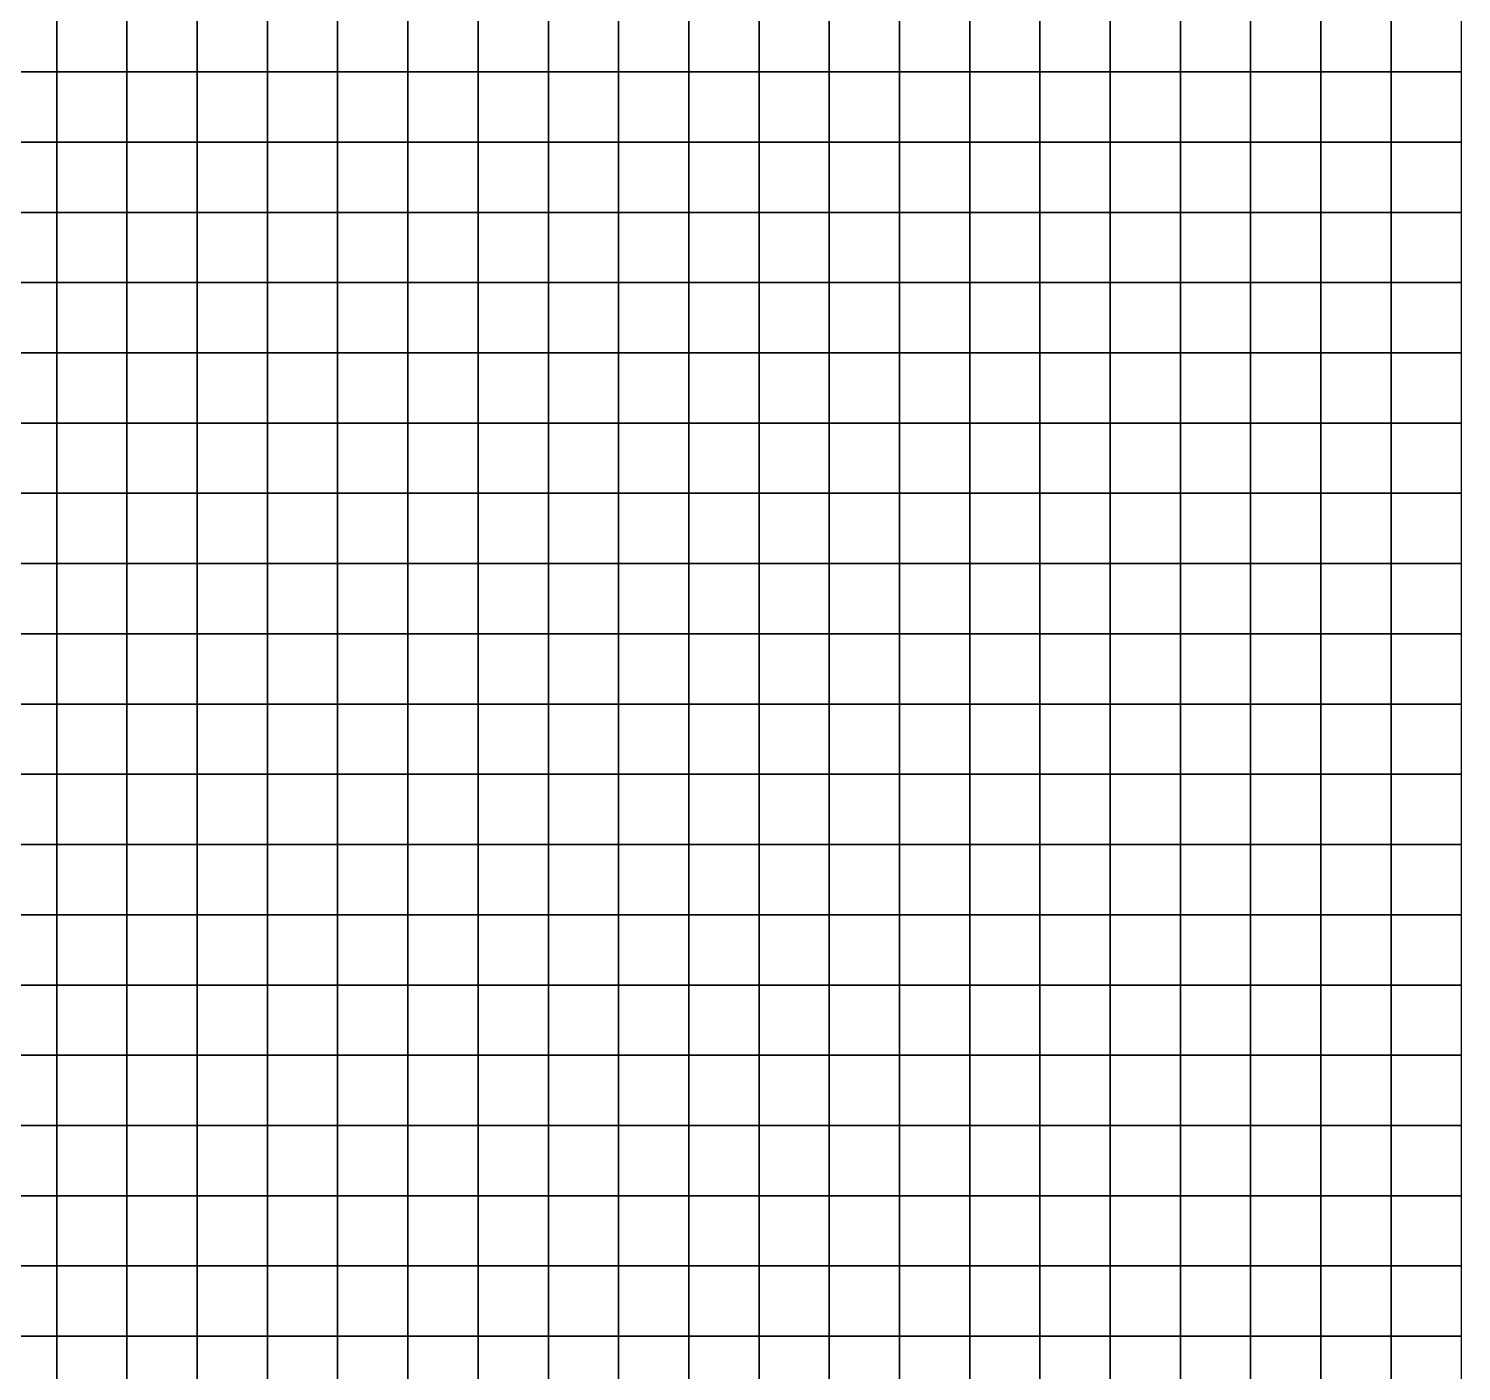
# Model space of a CAD drawing. Header units: metres. Extents: x 100 to 500, y 0 to 760.
# Drawn here: x 296 to 500, y 375 to 566.1 of the extents above; entities that cross this region are included whole.
import ezdxf

# ---------------------------------------------------------------- set-up
doc = ezdxf.new("R2010")
doc.units = ezdxf.units.M

msp = doc.modelspace()

# ---------------------------------------------------------------- linework, layer by layer
at = {"layer": 'C1'}
for points in [[(290, 560, -87.7), (300, 560, -89.96), (300, 570, -91.06), (290, 570, -88.74)], [(300, 560, -89.96), (310, 560, -91.69), (310, 570, -92.74), (300, 570, -91.06)], [(310, 560, -91.69), (320, 560, -92.87), (320, 570, -93.76), (310, 570, -92.74)], [(320, 560, -92.87), (330, 560, -93.44), (330, 570, -94.12), (320, 570, -93.76)], [(330, 560, -93.44), (340, 560, -93.95), (340, 570, -94.53), (330, 570, -94.12)], [(340, 560, -93.95), (350, 560, -94.47), (350, 570, -95.05), (340, 570, -94.53)], [(350, 560, -94.47), (360, 560, -95.05), (360, 570, -95.66), (350, 570, -95.05)], [(360, 560, -95.05), (370, 560, -95.62), (370, 570, -96.24), (360, 570, -95.66)], [(370, 560, -95.62), (380, 560, -96.1), (380, 570, -96.68), (370, 570, -96.24)], [(380, 560, -96.1), (390, 560, -96.37), (390, 570, -96.9), (380, 570, -96.68)], [(390, 560, -96.37), (400, 560, -96.47), (400, 570, -96.95), (390, 570, -96.9)], [(400, 560, -96.47), (410, 560, -96.43), (410, 570, -96.96), (400, 570, -96.95)], [(410, 560, -96.43), (420, 560, -96.43), (420, 570, -97.09), (410, 570, -96.96)], [(420, 560, -96.43), (430, 560, -96.59), (430, 570, -97.45), (420, 570, -97.09)], [(430, 560, -96.59), (440, 560, -97.02), (440, 570, -98.01), (430, 570, -97.45)], [(440, 560, -97.02), (450, 560, -97.6), (450, 570, -98.63), (440, 570, -98.01)], [(450, 560, -97.6), (460, 560, -98.22), (460, 570, -99.26), (450, 570, -98.63)], [(460, 560, -98.22), (470, 560, -98.84), (470, 570, -99.88), (460, 570, -99.26)], [(470, 560, -98.84), (480, 560, -99.47), (480, 570, -100.51), (470, 570, -99.88)], [(480, 560, -99.47), (490, 560, -99.97), (490, 570, -101.01), (480, 570, -100.51)], [(490, 560, -99.97), (500, 560, -100.34), (500, 570, -101.38), (490, 570, -101.01)], [(290, 550, -86.32), (300, 550, -88.51), (300, 560, -89.96), (290, 560, -87.7)], [(300, 550, -88.51), (310, 550, -90.27), (310, 560, -91.69), (300, 560, -89.96)], [(310, 550, -90.27), (320, 550, -91.58), (320, 560, -92.87), (310, 560, -91.69)], [(320, 550, -91.58), (330, 550, -92.42), (330, 560, -93.44), (320, 560, -92.87)], [(330, 550, -92.42), (340, 550, -93.15), (340, 560, -93.95), (330, 560, -93.44)], [(340, 550, -93.15), (350, 550, -93.78), (350, 560, -94.47), (340, 560, -93.95)], [(350, 550, -93.78), (360, 550, -94.41), (360, 560, -95.05), (350, 560, -94.47)], [(360, 550, -94.41), (370, 550, -95.01), (370, 560, -95.62), (360, 560, -95.05)], [(370, 550, -95.01), (380, 550, -95.52), (380, 560, -96.1), (370, 560, -95.62)], [(380, 550, -95.52), (390, 550, -95.85), (390, 560, -96.37), (380, 560, -96.1)], [(390, 550, -95.85), (400, 550, -96), (400, 560, -96.47), (390, 560, -96.37)], [(400, 550, -96), (410, 550, -95.95), (410, 560, -96.43), (400, 560, -96.47)], [(410, 550, -95.95), (420, 550, -95.86), (420, 560, -96.43), (410, 560, -96.43)], [(420, 550, -95.86), (430, 550, -95.87), (430, 560, -96.59), (420, 560, -96.43)], [(430, 550, -95.87), (440, 550, -96.12), (440, 560, -97.02), (430, 560, -96.59)], [(440, 550, -96.12), (450, 550, -96.59), (450, 560, -97.6), (440, 560, -97.02)], [(450, 550, -96.59), (460, 550, -97.18), (460, 560, -98.22), (450, 560, -97.6)], [(460, 550, -97.18), (470, 550, -97.81), (470, 560, -98.84), (460, 560, -98.22)], [(470, 550, -97.81), (480, 550, -98.43), (480, 560, -99.47), (470, 560, -98.84)], [(480, 550, -98.43), (490, 550, -98.93), (490, 560, -99.97), (480, 560, -99.47)], [(490, 550, -98.93), (500, 550, -99.3), (500, 560, -100.34), (490, 560, -99.97)], [(290, 540, -84.71), (300, 540, -86.8), (300, 550, -88.51), (290, 550, -86.32)], [(300, 540, -86.8), (310, 540, -88.56), (310, 550, -90.27), (300, 550, -88.51)], [(310, 540, -88.56), (320, 540, -89.96), (320, 550, -91.58), (310, 550, -90.27)], [(320, 540, -89.96), (330, 540, -90.98), (330, 550, -92.42), (320, 550, -91.58)], [(330, 540, -90.98), (340, 540, -91.98), (340, 550, -93.15), (330, 550, -92.42)], [(340, 540, -91.98), (350, 540, -92.84), (350, 550, -93.78), (340, 550, -93.15)], [(350, 540, -92.84), (360, 540, -93.6), (360, 550, -94.41), (350, 550, -93.78)], [(360, 540, -93.6), (370, 540, -94.3), (370, 550, -95.01), (360, 550, -94.41)], [(370, 540, -94.3), (380, 540, -94.9), (380, 550, -95.52), (370, 550, -95.01)], [(380, 540, -94.9), (390, 540, -95.33), (390, 550, -95.85), (380, 550, -95.52)], [(390, 540, -95.33), (400, 540, -95.54), (400, 550, -96), (390, 550, -95.85)], [(400, 540, -95.54), (410, 540, -95.55), (410, 550, -95.95), (400, 550, -96)], [(410, 540, -95.55), (420, 540, -95.39), (420, 550, -95.86), (410, 550, -95.95)], [(420, 540, -95.39), (430, 540, -95.27), (430, 550, -95.87), (420, 550, -95.86)], [(430, 540, -95.27), (440, 540, -95.32), (440, 550, -96.12), (430, 550, -95.87)], [(440, 540, -95.32), (450, 540, -95.63), (450, 550, -96.59), (440, 550, -96.12)], [(450, 540, -95.63), (460, 540, -96.14), (460, 550, -97.18), (450, 550, -96.59)], [(460, 540, -96.14), (470, 540, -96.77), (470, 550, -97.81), (460, 550, -97.18)], [(470, 540, -96.77), (480, 540, -97.39), (480, 550, -98.43), (470, 550, -97.81)], [(480, 540, -97.39), (490, 540, -97.89), (490, 550, -98.93), (480, 550, -98.43)], [(490, 540, -97.89), (500, 540, -98.27), (500, 550, -99.3), (490, 550, -98.93)], [(290, 530, -83.14), (300, 530, -85.1), (300, 540, -86.8), (290, 540, -84.71)], [(300, 530, -85.1), (310, 530, -86.77), (310, 540, -88.56), (300, 540, -86.8)], [(310, 530, -86.77), (320, 530, -88.17), (320, 540, -89.96), (310, 540, -88.56)], [(320, 530, -88.17), (330, 530, -89.27), (330, 540, -90.98), (320, 540, -89.96)], [(330, 530, -89.27), (340, 530, -90.43), (340, 540, -91.98), (330, 540, -90.98)], [(340, 530, -90.43), (350, 530, -91.55), (350, 540, -92.84), (340, 540, -91.98)], [(350, 530, -91.55), (360, 530, -92.54), (360, 540, -93.6), (350, 540, -92.84)], [(360, 530, -92.54), (370, 530, -93.42), (370, 540, -94.3), (360, 540, -93.6)], [(370, 530, -93.42), (380, 530, -94.18), (380, 540, -94.9), (370, 540, -94.3)], [(380, 530, -94.18), (390, 530, -94.75), (390, 540, -95.33), (380, 540, -94.9)], [(390, 530, -94.75), (400, 530, -95.11), (400, 540, -95.54), (390, 540, -95.33)], [(400, 530, -95.11), (410, 530, -95.2), (410, 540, -95.55), (400, 540, -95.54)], [(410, 530, -95.2), (420, 530, -95.05), (420, 540, -95.39), (410, 540, -95.55)], [(420, 530, -95.05), (430, 530, -94.82), (430, 540, -95.27), (420, 540, -95.39)], [(430, 530, -94.82), (440, 530, -94.71), (440, 540, -95.32), (430, 540, -95.27)], [(440, 530, -94.71), (450, 530, -94.8), (450, 540, -95.63), (440, 540, -95.32)], [(450, 530, -94.8), (460, 530, -95.17), (460, 540, -96.14), (450, 540, -95.63)], [(460, 530, -95.17), (470, 530, -95.73), (470, 540, -96.77), (460, 540, -96.14)], [(470, 530, -95.73), (480, 530, -96.35), (480, 540, -97.39), (470, 540, -96.77)], [(480, 530, -96.35), (490, 530, -96.85), (490, 540, -97.89), (480, 540, -97.39)], [(490, 530, -96.85), (500, 530, -97.23), (500, 540, -98.27), (490, 540, -97.89)], [(290, 520, -81.55), (300, 520, -83.41), (300, 530, -85.1), (290, 530, -83.14)], [(300, 520, -83.41), (310, 520, -84.96), (310, 530, -86.77), (300, 530, -85.1)], [(310, 520, -84.96), (320, 520, -86.27), (320, 530, -88.17), (310, 530, -86.77)], [(320, 520, -86.27), (330, 520, -87.38), (330, 530, -89.27), (320, 530, -88.17)], [(330, 520, -87.38), (340, 520, -88.61), (340, 530, -90.43), (330, 530, -89.27)], [(340, 520, -88.61), (350, 520, -89.89), (350, 530, -91.55), (340, 530, -90.43)], [(350, 520, -89.89), (360, 520, -91.12), (360, 530, -92.54), (350, 530, -91.55)], [(360, 520, -91.12), (370, 520, -92.22), (370, 530, -93.42), (360, 530, -92.54)], [(370, 520, -92.22), (380, 520, -93.2), (380, 530, -94.18), (370, 530, -93.42)], [(380, 520, -93.2), (390, 520, -93.99), (390, 530, -94.75), (380, 530, -94.18)], [(390, 520, -93.99), (400, 520, -94.54), (400, 530, -95.11), (390, 530, -94.75)], [(400, 520, -94.54), (410, 520, -94.79), (410, 530, -95.2), (400, 530, -95.11)], [(410, 520, -94.79), (420, 520, -94.74), (420, 530, -95.05), (410, 530, -95.2)], [(420, 520, -94.74), (430, 520, -94.48), (430, 530, -94.82), (420, 530, -95.05)], [(430, 520, -94.48), (440, 520, -94.23), (440, 530, -94.71), (430, 530, -94.82)], [(440, 520, -94.23), (450, 520, -94.13), (450, 530, -94.8), (440, 530, -94.71)], [(450, 520, -94.13), (460, 520, -94.3), (460, 530, -95.17), (450, 530, -94.8)], [(460, 520, -94.3), (470, 520, -94.74), (470, 530, -95.73), (460, 530, -95.17)], [(470, 520, -94.74), (480, 520, -95.32), (480, 530, -96.35), (470, 530, -95.73)], [(480, 520, -95.32), (490, 520, -95.81), (490, 530, -96.85), (480, 530, -96.35)], [(490, 520, -95.81), (500, 520, -96.19), (500, 530, -97.23), (490, 530, -96.85)], [(290, 510, -80.05), (300, 510, -81.82), (300, 520, -83.41), (290, 520, -81.55)], [(300, 510, -81.82), (310, 510, -83.26), (310, 520, -84.96), (300, 520, -83.41)], [(310, 510, -83.26), (320, 510, -84.45), (320, 520, -86.27), (310, 520, -84.96)], [(320, 510, -84.45), (330, 510, -85.45), (330, 520, -87.38), (320, 520, -86.27)], [(330, 510, -85.45), (340, 510, -86.64), (340, 520, -88.61), (330, 520, -87.38)], [(340, 510, -86.64), (350, 510, -87.97), (350, 520, -89.89), (340, 520, -88.61)], [(350, 510, -87.97), (360, 510, -89.35), (360, 520, -91.12), (350, 520, -89.89)], [(360, 510, -89.35), (370, 510, -90.68), (370, 520, -92.22), (360, 520, -91.12)], [(370, 510, -90.68), (380, 510, -91.86), (380, 520, -93.2), (370, 520, -92.22)], [(380, 510, -91.86), (390, 510, -92.91), (390, 520, -93.99), (380, 520, -93.2)], [(390, 510, -92.91), (400, 510, -93.73), (400, 520, -94.54), (390, 520, -93.99)], [(400, 510, -93.73), (410, 510, -94.22), (410, 520, -94.79), (400, 520, -94.54)], [(410, 510, -94.22), (420, 510, -94.35), (420, 520, -94.74), (410, 520, -94.79)], [(420, 510, -94.35), (430, 510, -94.21), (430, 520, -94.48), (420, 520, -94.74)], [(430, 510, -94.21), (440, 510, -93.89), (440, 520, -94.23), (430, 520, -94.48)], [(440, 510, -93.89), (450, 510, -93.62), (450, 520, -94.13), (440, 520, -94.23)], [(450, 510, -93.62), (460, 510, -93.57), (460, 520, -94.3), (450, 520, -94.13)], [(460, 510, -93.57), (470, 510, -93.83), (470, 520, -94.74), (460, 520, -94.3)], [(470, 510, -93.83), (480, 510, -94.3), (480, 520, -95.32), (470, 520, -94.74)], [(480, 510, -94.3), (490, 510, -94.78), (490, 520, -95.81), (480, 520, -95.32)], [(490, 510, -94.78), (500, 510, -95.15), (500, 520, -96.19), (490, 520, -95.81)], [(290, 500, -78.66), (300, 500, -80.36), (300, 510, -81.82), (290, 510, -80.05)], [(300, 500, -80.36), (310, 500, -81.72), (310, 510, -83.26), (300, 510, -81.82)], [(310, 500, -81.72), (320, 500, -82.8), (320, 510, -84.45), (310, 510, -83.26)], [(320, 500, -82.8), (330, 500, -83.66), (330, 510, -85.45), (320, 510, -84.45)], [(330, 500, -83.66), (340, 500, -84.71), (340, 510, -86.64), (330, 510, -85.45)], [(340, 500, -84.71), (350, 500, -85.97), (350, 510, -87.97), (340, 510, -86.64)], [(350, 500, -85.97), (360, 500, -87.38), (360, 510, -89.35), (350, 510, -87.97)], [(360, 500, -87.38), (370, 500, -88.84), (370, 510, -90.68), (360, 510, -89.35)], [(370, 500, -88.84), (380, 500, -90.22), (380, 510, -91.86), (370, 510, -90.68)], [(380, 500, -90.22), (390, 500, -91.49), (390, 510, -92.91), (380, 510, -91.86)], [(390, 500, -91.49), (400, 500, -92.6), (400, 510, -93.73), (390, 510, -92.91)], [(400, 500, -92.6), (410, 500, -93.42), (410, 510, -94.22), (400, 510, -93.73)], [(410, 500, -93.42), (420, 500, -93.83), (420, 510, -94.35), (410, 510, -94.22)], [(420, 500, -93.83), (430, 500, -93.88), (430, 510, -94.21), (420, 510, -94.35)], [(430, 500, -93.88), (440, 500, -93.65), (440, 510, -93.89), (430, 510, -94.21)], [(440, 500, -93.65), (450, 500, -93.27), (450, 510, -93.62), (440, 510, -93.89)], [(450, 500, -93.27), (460, 500, -93.01), (460, 510, -93.57), (450, 510, -93.62)], [(460, 500, -93.01), (470, 500, -93.03), (470, 510, -93.83), (460, 510, -93.57)], [(470, 500, -93.03), (480, 500, -93.35), (480, 510, -94.3), (470, 510, -93.83)], [(480, 500, -93.35), (490, 500, -93.74), (490, 510, -94.78), (480, 510, -94.3)], [(490, 500, -93.74), (500, 500, -94.11), (500, 510, -95.15), (490, 510, -94.78)], [(290, 490, -77.31), (300, 490, -78.98), (300, 500, -80.36), (290, 500, -78.66)], [(300, 490, -78.98), (310, 490, -80.3), (310, 500, -81.72), (300, 500, -80.36)], [(310, 490, -80.3), (320, 490, -81.3), (320, 500, -82.8), (310, 500, -81.72)], [(320, 490, -81.3), (330, 490, -82.04), (330, 500, -83.66), (320, 500, -82.8)], [(330, 490, -82.04), (340, 490, -82.97), (340, 500, -84.71), (330, 500, -83.66)], [(340, 490, -82.97), (350, 490, -84.11), (350, 500, -85.97), (340, 500, -84.71)], [(350, 490, -84.11), (360, 490, -85.44), (360, 500, -87.38), (350, 500, -85.97)], [(360, 490, -85.44), (370, 490, -86.93), (370, 500, -88.84), (360, 500, -87.38)], [(370, 490, -86.93), (380, 490, -88.45), (380, 500, -90.22), (370, 500, -88.84)], [(380, 490, -88.45), (390, 490, -89.85), (390, 500, -91.49), (380, 500, -90.22)], [(390, 490, -89.85), (400, 490, -91.16), (400, 500, -92.6), (390, 500, -91.49)], [(400, 490, -91.16), (410, 490, -92.27), (410, 500, -93.42), (400, 500, -92.6)], [(410, 490, -92.27), (420, 490, -93.04), (420, 500, -93.83), (410, 500, -93.42)], [(420, 490, -93.04), (430, 490, -93.36), (430, 500, -93.88), (420, 500, -93.83)], [(430, 490, -93.36), (440, 490, -93.33), (440, 500, -93.65), (430, 500, -93.88)], [(440, 490, -93.33), (450, 490, -93.01), (450, 500, -93.27), (440, 500, -93.65)], [(450, 490, -93.01), (460, 490, -92.63), (460, 500, -93.01), (450, 500, -93.27)], [(460, 490, -92.63), (470, 490, -92.41), (470, 500, -93.03), (460, 500, -93.01)], [(470, 490, -92.41), (480, 490, -92.51), (480, 500, -93.35), (470, 500, -93.03)], [(480, 490, -92.51), (490, 490, -92.76), (490, 500, -93.74), (480, 500, -93.35)], [(490, 490, -92.76), (500, 490, -93.07), (500, 500, -94.11), (490, 500, -93.74)], [(290, 480, -75.95), (300, 480, -77.64), (300, 490, -78.98), (290, 490, -77.31)], [(300, 480, -77.64), (310, 480, -78.94), (310, 490, -80.3), (300, 490, -78.98)], [(310, 480, -78.94), (320, 480, -79.88), (320, 490, -81.3), (310, 490, -80.3)], [(320, 480, -79.88), (330, 480, -80.49), (330, 490, -82.04), (320, 490, -81.3)], [(330, 480, -80.49), (340, 480, -81.31), (340, 490, -82.97), (330, 490, -82.04)], [(340, 480, -81.31), (350, 480, -82.34), (350, 490, -84.11), (340, 490, -82.97)], [(350, 480, -82.34), (360, 480, -83.58), (360, 490, -85.44), (350, 490, -84.11)], [(360, 480, -83.58), (370, 480, -85.02), (370, 490, -86.93), (360, 490, -85.44)], [(370, 480, -85.02), (380, 480, -86.6), (380, 490, -88.45), (370, 490, -86.93)], [(380, 480, -86.6), (390, 480, -88.12), (390, 490, -89.85), (380, 490, -88.45)], [(390, 480, -88.12), (400, 480, -89.55), (400, 490, -91.16), (390, 490, -89.85)], [(400, 480, -89.55), (410, 480, -90.9), (410, 490, -92.27), (400, 490, -91.16)], [(410, 480, -90.9), (420, 480, -92.01), (420, 490, -93.04), (410, 490, -92.27)], [(420, 480, -92.01), (430, 480, -92.7), (430, 490, -93.36), (420, 490, -93.04)], [(430, 480, -92.7), (440, 480, -92.92), (440, 490, -93.33), (430, 490, -93.36)], [(440, 480, -92.92), (450, 480, -92.78), (450, 490, -93.01), (440, 490, -93.33)], [(450, 480, -92.78), (460, 480, -92.39), (460, 490, -92.63), (450, 490, -93.01)], [(460, 480, -92.39), (470, 480, -92), (470, 490, -92.41), (460, 490, -92.63)], [(470, 480, -92), (480, 480, -91.83), (480, 490, -92.51), (470, 490, -92.41)], [(480, 480, -91.83), (490, 480, -91.89), (490, 490, -92.76), (480, 490, -92.51)], [(490, 480, -91.89), (500, 480, -92.08), (500, 490, -93.07), (490, 490, -92.76)], [(290, 470, -74.69), (300, 470, -76.4), (300, 480, -77.64), (290, 480, -75.95)], [(300, 470, -76.4), (310, 470, -77.69), (310, 480, -78.94), (300, 480, -77.64)], [(310, 470, -77.69), (320, 470, -78.56), (320, 480, -79.88), (310, 480, -78.94)], [(320, 470, -78.56), (330, 470, -79.03), (330, 480, -80.49), (320, 480, -79.88)], [(330, 470, -79.03), (340, 470, -79.73), (340, 480, -81.31), (330, 480, -80.49)], [(340, 470, -79.73), (350, 470, -80.67), (350, 480, -82.34), (340, 480, -81.31)], [(350, 470, -80.67), (360, 470, -81.84), (360, 480, -83.58), (350, 480, -82.34)], [(360, 470, -81.84), (370, 470, -83.24), (370, 480, -85.02), (360, 480, -83.58)], [(370, 470, -83.24), (380, 470, -84.84), (380, 480, -86.6), (370, 480, -85.02)], [(380, 470, -84.84), (390, 470, -86.44), (390, 480, -88.12), (380, 480, -86.6)], [(390, 470, -86.44), (400, 470, -88.01), (400, 480, -89.55), (390, 480, -88.12)], [(400, 470, -88.01), (410, 470, -89.52), (410, 480, -90.9), (400, 480, -89.55)], [(410, 470, -89.52), (420, 470, -90.91), (420, 480, -92.01), (410, 480, -90.9)], [(420, 470, -90.91), (430, 470, -92), (430, 480, -92.7), (420, 480, -92.01)], [(430, 470, -92), (440, 470, -92.54), (440, 480, -92.92), (430, 480, -92.7)], [(440, 470, -92.54), (450, 470, -92.58), (450, 480, -92.78), (440, 480, -92.92)], [(450, 470, -92.58), (460, 470, -92.27), (460, 480, -92.39), (450, 480, -92.78)], [(460, 470, -92.27), (470, 470, -91.76), (470, 480, -92), (460, 480, -92.39)], [(470, 470, -91.76), (480, 470, -91.33), (480, 480, -91.83), (470, 480, -92)], [(480, 470, -91.33), (490, 470, -91.14), (490, 480, -91.89), (480, 480, -91.83)], [(490, 470, -91.14), (500, 470, -91.16), (500, 480, -92.08), (490, 480, -91.89)], [(290, 460, -73.4), (300, 460, -75.15), (300, 470, -76.4), (290, 470, -74.69)], [(300, 460, -75.15), (310, 460, -76.43), (310, 470, -77.69), (300, 470, -76.4)], [(310, 460, -76.43), (320, 460, -77.23), (320, 470, -78.56), (310, 470, -77.69)], [(320, 460, -77.23), (330, 460, -77.56), (330, 470, -79.03), (320, 470, -78.56)], [(330, 460, -77.56), (340, 460, -78.16), (340, 470, -79.73), (330, 470, -79.03)], [(340, 460, -78.16), (350, 460, -79.03), (350, 470, -80.67), (340, 470, -79.73)], [(350, 460, -79.03), (360, 460, -80.17), (360, 470, -81.84), (350, 470, -80.67)], [(360, 460, -80.17), (370, 460, -81.58), (370, 470, -83.24), (360, 470, -81.84)], [(370, 460, -81.58), (380, 460, -83.25), (380, 470, -84.84), (370, 470, -83.24)], [(380, 460, -83.25), (390, 460, -84.91), (390, 470, -86.44), (380, 470, -84.84)], [(390, 460, -84.91), (400, 460, -86.56), (400, 470, -88.01), (390, 470, -86.44)], [(400, 460, -86.56), (410, 460, -88.21), (410, 470, -89.52), (400, 470, -88.01)], [(410, 460, -88.21), (420, 460, -89.82), (420, 470, -90.91), (410, 470, -89.52)], [(420, 460, -89.82), (430, 460, -91.23), (430, 470, -92), (420, 470, -90.91)], [(430, 460, -91.23), (440, 460, -92.09), (440, 470, -92.54), (430, 470, -92)], [(440, 460, -92.09), (450, 460, -92.36), (450, 470, -92.58), (440, 470, -92.54)], [(450, 460, -92.36), (460, 460, -92.17), (460, 470, -92.27), (450, 470, -92.58)], [(460, 460, -92.17), (470, 460, -91.61), (470, 470, -91.76), (460, 470, -92.27)], [(470, 460, -91.61), (480, 460, -90.95), (480, 470, -91.33), (470, 470, -91.76)], [(480, 460, -90.95), (490, 460, -90.53), (490, 470, -91.14), (480, 470, -91.33)], [(490, 460, -90.53), (500, 460, -90.34), (500, 470, -91.16), (490, 470, -91.14)], [(290, 450, -72.11), (300, 450, -73.88), (300, 460, -75.15), (290, 460, -73.4)], [(300, 450, -73.88), (310, 450, -75.13), (310, 460, -76.43), (300, 460, -75.15)], [(310, 450, -75.13), (320, 450, -75.85), (320, 460, -77.23), (310, 460, -76.43)], [(320, 450, -75.85), (330, 450, -76.04), (330, 460, -77.56), (320, 460, -77.23)], [(330, 450, -76.04), (340, 450, -76.78), (340, 460, -78.16), (330, 460, -77.56)], [(340, 450, -76.78), (350, 450, -77.84), (350, 460, -79.03), (340, 460, -78.16)], [(350, 450, -77.84), (360, 450, -79.2), (360, 460, -80.17), (350, 460, -79.03)], [(360, 450, -79.2), (370, 450, -80.87), (370, 460, -81.58), (360, 460, -80.17)], [(370, 450, -80.87), (380, 450, -82.84), (380, 460, -83.25), (370, 460, -81.58)], [(380, 450, -82.84), (390, 450, -84.56), (390, 460, -84.91), (380, 460, -83.25)], [(390, 450, -84.56), (400, 450, -86.28), (400, 460, -86.56), (390, 460, -84.91)], [(400, 450, -86.28), (410, 450, -87.99), (410, 460, -88.21), (400, 460, -86.56)], [(410, 450, -87.99), (420, 450, -89.7), (420, 460, -89.82), (410, 460, -88.21)], [(420, 450, -89.7), (430, 450, -91.13), (430, 460, -91.23), (420, 460, -89.82)], [(430, 450, -91.13), (440, 450, -92), (440, 460, -92.09), (430, 460, -91.23)], [(440, 450, -92), (450, 450, -92.3), (450, 460, -92.36), (440, 460, -92.09)], [(450, 450, -92.3), (460, 450, -92.04), (460, 460, -92.17), (450, 460, -92.36)], [(460, 450, -92.04), (470, 450, -91.32), (470, 460, -91.61), (460, 460, -92.17)], [(470, 450, -91.32), (480, 450, -90.49), (480, 460, -90.95), (470, 460, -91.61)], [(480, 450, -90.49), (490, 450, -89.88), (490, 460, -90.53), (480, 460, -90.95)], [(490, 450, -89.88), (500, 450, -89.49), (500, 460, -90.34), (490, 460, -90.53)], [(290, 440, -70.83), (300, 440, -72.63), (300, 450, -73.88), (290, 450, -72.11)], [(300, 440, -72.63), (310, 440, -73.86), (310, 450, -75.13), (300, 450, -73.88)], [(310, 440, -73.86), (320, 440, -74.51), (320, 450, -75.85), (310, 450, -75.13)], [(320, 440, -74.51), (330, 440, -74.59), (330, 450, -76.04), (320, 450, -75.85)], [(330, 440, -74.59), (340, 440, -75.44), (340, 450, -76.78), (330, 450, -76.04)], [(340, 440, -75.44), (350, 440, -76.87), (350, 450, -77.84), (340, 450, -76.78)], [(350, 440, -76.87), (360, 440, -78.65), (360, 450, -79.2), (350, 450, -77.84)], [(360, 440, -78.65), (370, 440, -80.78), (370, 450, -80.87), (360, 450, -79.2)], [(370, 440, -80.78), (380, 440, -83.26), (380, 450, -82.84), (370, 450, -80.87)], [(380, 440, -83.26), (390, 440, -85.3), (390, 450, -84.56), (380, 450, -82.84)], [(390, 440, -85.3), (400, 440, -87.11), (400, 450, -86.28), (390, 450, -84.56)], [(400, 440, -87.11), (410, 440, -88.89), (410, 450, -87.99), (400, 450, -86.28)], [(410, 440, -88.89), (420, 440, -90.46), (420, 450, -89.7), (410, 450, -87.99)], [(420, 440, -90.46), (430, 440, -91.62), (430, 450, -91.13), (420, 450, -89.7)], [(430, 440, -91.62), (440, 440, -92.2), (440, 450, -92), (430, 450, -91.13)], [(440, 440, -92.2), (450, 440, -92.22), (450, 450, -92.3), (440, 450, -92)], [(450, 440, -92.22), (460, 440, -91.67), (460, 450, -92.04), (450, 450, -92.3)], [(460, 440, -91.67), (470, 440, -90.79), (470, 450, -91.32), (460, 450, -92.04)], [(470, 440, -90.79), (480, 440, -89.86), (480, 450, -90.49), (470, 450, -91.32)], [(480, 440, -89.86), (490, 440, -89.14), (490, 450, -89.88), (480, 450, -90.49)], [(490, 440, -89.14), (500, 440, -88.63), (500, 450, -89.49), (490, 450, -89.88)], [(290, 430, -69.61), (300, 430, -71.42), (300, 440, -72.63), (290, 440, -70.83)], [(300, 430, -71.42), (310, 430, -72.6), (310, 440, -73.86), (300, 440, -72.63)], [(310, 430, -72.6), (320, 430, -73.17), (320, 440, -74.51), (310, 440, -73.86)], [(320, 430, -73.17), (330, 430, -73.13), (330, 440, -74.59), (320, 440, -74.51)], [(330, 430, -73.13), (340, 430, -74.12), (340, 440, -75.44), (330, 440, -74.59)], [(340, 430, -74.12), (350, 430, -75.94), (350, 440, -76.87), (340, 440, -75.44)], [(350, 430, -75.94), (360, 430, -78.34), (360, 440, -78.65), (350, 440, -76.87)], [(360, 430, -78.34), (370, 430, -81.15), (370, 440, -80.78), (360, 440, -78.65)], [(370, 430, -81.15), (380, 430, -84.33), (380, 440, -83.26), (370, 440, -80.78)], [(380, 430, -84.33), (390, 430, -86.86), (390, 440, -85.3), (380, 440, -83.26)], [(390, 430, -86.86), (400, 430, -88.94), (400, 440, -87.11), (390, 440, -85.3)], [(400, 430, -88.94), (410, 430, -90.6), (410, 440, -88.89), (400, 440, -87.11)], [(410, 430, -90.6), (420, 430, -91.82), (420, 440, -90.46), (410, 440, -88.89)], [(420, 430, -91.82), (430, 430, -92.44), (430, 440, -91.62), (420, 440, -90.46)], [(430, 430, -92.44), (440, 430, -92.48), (440, 440, -92.2), (430, 440, -91.62)], [(440, 430, -92.48), (450, 430, -91.96), (450, 440, -92.22), (440, 440, -92.2)], [(450, 430, -91.96), (460, 430, -91.07), (460, 440, -91.67), (450, 440, -92.22)], [(460, 430, -91.07), (470, 430, -90.01), (470, 440, -90.79), (460, 440, -91.67)], [(470, 430, -90.01), (480, 430, -89.02), (480, 440, -89.86), (470, 440, -90.79)], [(480, 430, -89.02), (490, 430, -88.23), (490, 440, -89.14), (480, 440, -89.86)], [(490, 430, -88.23), (500, 430, -87.64), (500, 440, -88.63), (490, 440, -89.14)], [(290, 420, -68.57), (300, 420, -70.38), (300, 430, -71.42), (290, 430, -69.61)], [(300, 420, -70.38), (310, 420, -71.52), (310, 430, -72.6), (300, 430, -71.42)], [(310, 420, -71.52), (320, 420, -71.99), (320, 430, -73.17), (310, 430, -72.6)], [(320, 420, -71.99), (330, 420, -71.78), (330, 430, -73.13), (320, 430, -73.17)], [(330, 420, -71.78), (340, 420, -72.86), (340, 430, -74.12), (330, 430, -73.13)], [(340, 420, -72.86), (350, 420, -75.01), (350, 430, -75.94), (340, 430, -74.12)], [(350, 420, -75.01), (360, 420, -78.01), (360, 430, -78.34), (350, 430, -75.94)], [(360, 420, -78.01), (370, 420, -81.66), (370, 430, -81.15), (360, 430, -78.34)], [(370, 420, -81.66), (380, 420, -85.74), (380, 430, -84.33), (370, 430, -81.15)], [(380, 420, -85.74), (390, 420, -88.93), (390, 430, -86.86), (380, 430, -84.33)], [(390, 420, -88.93), (400, 420, -91.27), (400, 430, -88.94), (390, 430, -86.86)], [(400, 420, -91.27), (410, 420, -92.77), (410, 430, -90.6), (400, 430, -88.94)], [(410, 420, -92.77), (420, 420, -93.46), (420, 430, -91.82), (410, 430, -90.6)], [(420, 420, -93.46), (430, 420, -93.34), (430, 430, -92.44), (420, 430, -91.82)], [(430, 420, -93.34), (440, 420, -92.65), (440, 430, -92.48), (430, 430, -92.44)], [(440, 420, -92.65), (450, 420, -91.59), (450, 430, -91.96), (440, 430, -92.48)], [(450, 420, -91.59), (460, 420, -90.35), (460, 430, -91.07), (450, 430, -91.96)], [(460, 420, -90.35), (470, 420, -89.11), (470, 430, -90.01), (460, 430, -91.07)], [(470, 420, -89.11), (480, 420, -88.07), (480, 430, -89.02), (470, 430, -90.01)], [(480, 420, -88.07), (490, 420, -87.23), (490, 430, -88.23), (480, 430, -89.02)], [(490, 420, -87.23), (500, 420, -86.6), (500, 430, -87.64), (490, 430, -88.23)], [(290, 410, -67.66), (300, 410, -69.49), (300, 420, -70.38), (290, 420, -68.57)], [(300, 410, -69.49), (310, 410, -70.59), (310, 420, -71.52), (300, 420, -70.38)], [(310, 410, -70.59), (320, 410, -70.95), (320, 420, -71.99), (310, 420, -71.52)], [(320, 410, -70.95), (330, 410, -70.56), (330, 420, -71.78), (320, 420, -71.99)], [(330, 410, -70.56), (340, 410, -71.71), (340, 420, -72.86), (330, 420, -71.78)], [(340, 410, -71.71), (350, 410, -74.16), (350, 420, -75.01), (340, 420, -72.86)], [(350, 410, -74.16), (360, 410, -77.7), (360, 420, -78.01), (350, 420, -75.01)], [(360, 410, -77.7), (370, 410, -82.14), (370, 420, -81.66), (360, 420, -78.01)], [(370, 410, -82.14), (380, 410, -87.26), (380, 420, -85.74), (370, 420, -81.66)], [(380, 410, -87.26), (390, 410, -91.15), (390, 420, -88.93), (380, 420, -85.74)], [(390, 410, -91.15), (400, 410, -93.8), (400, 420, -91.27), (390, 420, -88.93)], [(400, 410, -93.8), (410, 410, -95.24), (410, 420, -92.77), (400, 420, -91.27)], [(410, 410, -95.24), (420, 410, -95.49), (420, 420, -93.46), (410, 420, -92.77)], [(420, 410, -95.49), (430, 410, -94.58), (430, 420, -93.34), (420, 420, -93.46)], [(430, 410, -94.58), (440, 410, -93.22), (440, 420, -92.65), (430, 420, -93.34)], [(440, 410, -93.22), (450, 410, -91.63), (450, 420, -91.59), (440, 420, -92.65)], [(450, 410, -91.63), (460, 410, -90), (460, 420, -90.35), (450, 420, -91.59)], [(460, 410, -90), (470, 410, -88.51), (470, 420, -89.11), (460, 420, -90.35)], [(470, 410, -88.51), (480, 410, -87.35), (480, 420, -88.07), (470, 420, -89.11)], [(480, 410, -87.35), (490, 410, -86.42), (490, 420, -87.23), (480, 420, -88.07)], [(490, 410, -86.42), (500, 410, -85.73), (500, 420, -86.6), (490, 420, -87.23)], [(290, 400, -66.75), (300, 400, -68.62), (300, 410, -69.49), (290, 410, -67.66)], [(300, 400, -68.62), (310, 400, -69.69), (310, 410, -70.59), (300, 410, -69.49)], [(310, 400, -69.69), (320, 400, -69.97), (320, 410, -70.95), (310, 410, -70.59)], [(320, 400, -69.97), (330, 400, -69.43), (330, 410, -70.56), (320, 410, -70.95)], [(330, 400, -69.43), (340, 400, -70.44), (340, 410, -71.71), (330, 410, -70.56)], [(340, 400, -70.44), (350, 400, -72.97), (350, 410, -74.16), (340, 410, -71.71)], [(350, 400, -72.97), (360, 400, -76.83), (360, 410, -77.7), (350, 410, -74.16)], [(360, 400, -76.83), (370, 400, -81.8), (370, 410, -82.14), (360, 410, -77.7)], [(370, 400, -81.8), (380, 400, -87.7), (380, 410, -87.26), (370, 410, -82.14)], [(380, 400, -87.7), (390, 400, -92.23), (390, 410, -91.15), (380, 410, -87.26)], [(390, 400, -92.23), (400, 400, -95.19), (400, 410, -93.8), (390, 410, -91.15)], [(400, 400, -95.19), (410, 400, -96.6), (410, 410, -95.24), (400, 410, -93.8)], [(410, 400, -96.6), (420, 400, -96.5), (420, 410, -95.49), (410, 410, -95.24)], [(420, 400, -96.5), (430, 400, -95.07), (430, 410, -94.58), (420, 410, -95.49)], [(430, 400, -95.07), (440, 400, -93.32), (440, 410, -93.22), (430, 410, -94.58)], [(440, 400, -93.32), (450, 400, -91.45), (450, 410, -91.63), (440, 410, -93.22)], [(450, 400, -91.45), (460, 400, -89.66), (460, 410, -90), (450, 410, -91.63)], [(460, 400, -89.66), (470, 400, -88.12), (470, 410, -88.51), (460, 410, -90)], [(470, 400, -88.12), (480, 400, -86.83), (480, 410, -87.35), (470, 410, -88.51)], [(480, 400, -86.83), (490, 400, -85.8), (490, 410, -86.42), (480, 410, -87.35)], [(490, 400, -85.8), (500, 400, -85.02), (500, 410, -85.73), (490, 410, -86.42)], [(290, 390, -65.8), (300, 390, -67.69), (300, 400, -68.62), (290, 400, -66.75)], [(300, 390, -67.69), (310, 390, -68.74), (310, 400, -69.69), (300, 400, -68.62)], [(310, 390, -68.74), (320, 390, -68.94), (320, 400, -69.97), (310, 400, -69.69)], [(320, 390, -68.94), (330, 390, -68.26), (330, 400, -69.43), (320, 400, -69.97)], [(330, 390, -68.26), (340, 390, -69.15), (340, 400, -70.44), (330, 400, -69.43)], [(340, 390, -69.15), (350, 390, -71.58), (350, 400, -72.97), (340, 400, -70.44)], [(350, 390, -71.58), (360, 390, -75.54), (360, 400, -76.83), (350, 400, -72.97)], [(360, 390, -75.54), (370, 390, -80.84), (370, 400, -81.8), (360, 400, -76.83)], [(370, 390, -80.84), (380, 390, -87.3), (380, 400, -87.7), (370, 400, -81.8)], [(380, 390, -87.3), (390, 390, -92.26), (390, 400, -92.23), (380, 400, -87.7)], [(390, 390, -92.26), (400, 390, -95.54), (400, 400, -95.19), (390, 400, -92.23)], [(400, 390, -95.54), (410, 390, -96.98), (410, 400, -96.6), (400, 400, -95.19)], [(410, 390, -96.98), (420, 390, -96.77), (420, 400, -96.5), (410, 400, -96.6)], [(420, 390, -96.77), (430, 390, -95.11), (430, 400, -95.07), (420, 400, -96.5)], [(430, 390, -95.11), (440, 390, -93.23), (440, 400, -93.32), (430, 400, -95.07)], [(440, 390, -93.23), (450, 390, -91.33), (450, 400, -91.45), (440, 400, -93.32)], [(450, 390, -91.33), (460, 390, -89.59), (460, 400, -89.66), (450, 400, -91.45)], [(460, 390, -89.59), (470, 390, -88), (470, 400, -88.12), (460, 400, -89.66)], [(470, 390, -88), (480, 390, -86.56), (480, 400, -86.83), (470, 400, -88.12)], [(480, 390, -86.56), (490, 390, -85.41), (490, 400, -85.8), (480, 400, -86.83)], [(490, 390, -85.41), (500, 390, -84.55), (500, 400, -85.02), (490, 400, -85.8)], [(290, 380, -64.82), (300, 380, -66.77), (300, 390, -67.69), (290, 390, -65.8)], [(300, 380, -66.77), (310, 380, -67.82), (310, 390, -68.74), (300, 390, -67.69)], [(310, 380, -67.82), (320, 380, -67.96), (320, 390, -68.94), (310, 390, -68.74)], [(320, 380, -67.96), (330, 380, -67.19), (330, 390, -68.26), (320, 390, -68.94)], [(330, 380, -67.19), (340, 380, -67.95), (340, 390, -69.15), (330, 390, -68.26)], [(340, 380, -67.95), (350, 380, -70.25), (350, 390, -71.58), (340, 390, -69.15)], [(350, 380, -70.25), (360, 380, -74.09), (360, 390, -75.54), (350, 390, -71.58)], [(360, 380, -74.09), (370, 380, -79.46), (370, 390, -80.84), (360, 390, -75.54)], [(370, 380, -79.46), (380, 380, -86.18), (380, 390, -87.3), (370, 390, -80.84)], [(380, 380, -86.18), (390, 380, -91.34), (390, 390, -92.26), (380, 390, -87.3)], [(390, 380, -91.34), (400, 380, -94.77), (400, 390, -95.54), (390, 390, -92.26)], [(400, 380, -94.77), (410, 380, -96.45), (410, 390, -96.98), (400, 390, -95.54)], [(410, 380, -96.45), (420, 380, -96.4), (420, 390, -96.77), (410, 390, -96.98)], [(420, 380, -96.4), (430, 380, -94.81), (430, 390, -95.11), (420, 390, -96.77)], [(430, 380, -94.81), (440, 380, -93.08), (440, 390, -93.23), (430, 390, -95.11)], [(440, 380, -93.08), (450, 380, -91.38), (450, 390, -91.33), (440, 390, -93.23)], [(450, 380, -91.38), (460, 380, -89.74), (460, 390, -89.59), (450, 390, -91.33)], [(460, 380, -89.74), (470, 380, -88.13), (470, 390, -88), (460, 390, -89.59)], [(470, 380, -88.13), (480, 380, -86.56), (480, 390, -86.56), (470, 390, -88)], [(480, 380, -86.56), (490, 380, -85.3), (490, 390, -85.41), (480, 390, -86.56)], [(490, 380, -85.3), (500, 380, -84.36), (500, 390, -84.55), (490, 390, -85.41)], [(290, 370, -63.6), (300, 370, -65.58), (300, 380, -66.77), (290, 380, -64.82)], [(300, 370, -65.58), (310, 370, -66.63), (310, 380, -67.82), (300, 380, -66.77)], [(310, 370, -66.63), (320, 370, -66.75), (320, 380, -67.96), (310, 380, -67.82)], [(320, 370, -66.75), (330, 370, -65.94), (330, 380, -67.19), (320, 380, -67.96)], [(330, 370, -65.94), (340, 370, -66.64), (340, 380, -67.95), (330, 380, -67.19)], [(340, 370, -66.64), (350, 370, -68.85), (350, 380, -70.25), (340, 380, -67.95)], [(350, 370, -68.85), (360, 370, -72.55), (360, 380, -74.09), (350, 380, -70.25)], [(360, 370, -72.55), (370, 370, -77.77), (370, 380, -79.46), (360, 380, -74.09)], [(370, 370, -77.77), (380, 370, -84.49), (380, 380, -86.18), (370, 380, -79.46)], [(380, 370, -84.49), (390, 370, -89.63), (390, 380, -91.34), (380, 380, -86.18)], [(390, 370, -89.63), (400, 370, -93.17), (400, 380, -94.77), (390, 380, -91.34)], [(400, 370, -93.17), (410, 370, -95.11), (410, 380, -96.45), (400, 380, -94.77)], [(410, 370, -95.11), (420, 370, -95.44), (420, 380, -96.4), (410, 380, -96.45)], [(420, 370, -95.44), (430, 370, -94.15), (430, 380, -94.81), (420, 380, -96.4)], [(430, 370, -94.15), (440, 370, -92.79), (440, 380, -93.08), (430, 380, -94.81)], [(440, 370, -92.79), (450, 370, -91.35), (450, 380, -91.38), (440, 380, -93.08)], [(450, 370, -91.35), (460, 370, -89.85), (460, 380, -89.74), (450, 380, -91.38)], [(460, 370, -89.85), (470, 370, -88.29), (470, 380, -88.13), (460, 380, -89.74)], [(470, 370, -88.29), (480, 370, -86.67), (480, 380, -86.56), (470, 380, -88.13)], [(480, 370, -86.67), (490, 370, -85.37), (490, 380, -85.3), (480, 380, -86.56)], [(490, 370, -85.37), (500, 370, -84.4), (500, 380, -84.36), (490, 380, -85.3)]]:
    msp.add_3dface(points, dxfattribs=at)

doc.saveas('drawing.dxf')
